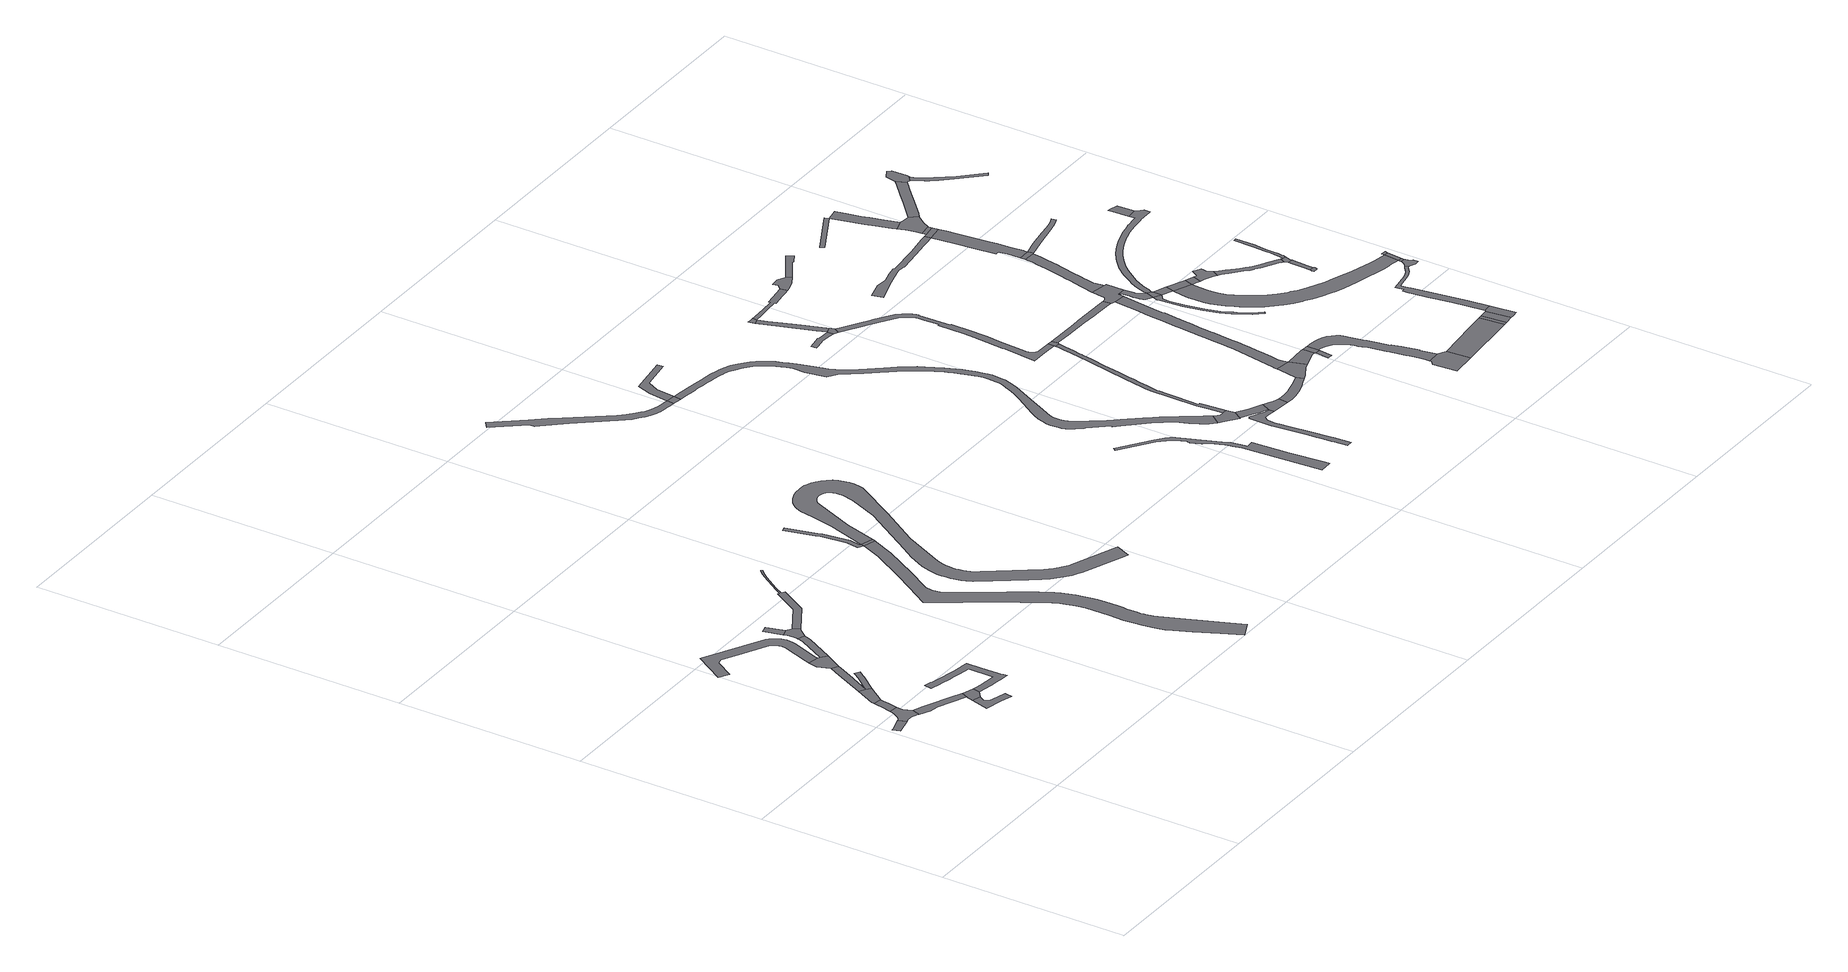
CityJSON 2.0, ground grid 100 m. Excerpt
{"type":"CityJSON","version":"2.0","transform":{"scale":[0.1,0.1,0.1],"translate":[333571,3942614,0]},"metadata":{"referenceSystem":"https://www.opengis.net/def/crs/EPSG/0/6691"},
"CityObjects":{
"road1":{"type":"Road","attributes":{"RoadStructureAttribute.sectionType":"1"},"geometry":[{"type":"MultiSurface","lod":"1","boundaries":[[[0,1,2,3,4,5,6]]]}]},
"road2":{"type":"Road","geometry":[{"type":"MultiSurface","lod":"1","boundaries":[[[7,8,9,10,11,12,13,14,15,1,0,16,17,18,19,20,21,22,23]]]}]},
"road3":{"type":"Road","attributes":{"RoadStructureAttribute.sectionType":"1"},"geometry":[{"type":"MultiSurface","lod":"1","boundaries":[[[24,25,26,10,9,27,28,29,30]]]}]},
"road4":{"type":"Road","geometry":[{"type":"MultiSurface","lod":"1","boundaries":[[[31,32,24,30,33,34]]]}]},
"road5":{"type":"Road","attributes":{"RoadStructureAttribute.sectionType":"1"},"geometry":[{"type":"MultiSurface","lod":"1","boundaries":[[[35,36,37,38,39,40,41,42,7,23]]]}]},
"road6":{"type":"Road","attributes":{"RoadStructureAttribute.sectionType":"1"},"geometry":[{"type":"MultiSurface","lod":"1","boundaries":[[[43,44,45,46,47,48,49,50,51]]]}]},
"road7":{"type":"Road","attributes":{"RoadStructureAttribute.sectionType":"1"},"geometry":[{"type":"MultiSurface","lod":"1","boundaries":[[[34,52,53,54,55,56,57,58,59,60,61,31]]]}]},
"road8":{"type":"Road","geometry":[{"type":"MultiSurface","lod":"1","boundaries":[[[33,62,63,64,65,66,67,34]]]}]},
"road9":{"type":"Road","geometry":[{"type":"MultiSurface","lod":"1","boundaries":[[[37,51,50,68,69,70,71,38]]]}]},
"road10":{"type":"Road","attributes":{"RoadStructureAttribute.sectionType":"1"},"geometry":[{"type":"MultiSurface","lod":"1","boundaries":[[[72,73,74,75,76,77,78,79,80,81,82,83,84,85,86,87,88,89,90,91,92,93,94,95,96,97,98,99,100,101,102,103,104,105,106]]]}]},
"road11":{"type":"Road","geometry":[{"type":"MultiSurface","lod":"1","boundaries":[[[56,107,108,89,88,109,57]]]}]},
"road12":{"type":"Road","attributes":{"RoadStructureAttribute.sectionType":"1"},"geometry":[{"type":"MultiSurface","lod":"1","boundaries":[[[110,111,112,113,114,115,116,117,118,119,120,121,122,123,124,125,126,127,128,129,130,131,132,133,134,135,136,137,138,139,140,69,68]]]}]},
"road13":{"type":"Road","attributes":{"RoadStructureAttribute.sectionType":"1"},"geometry":[{"type":"MultiSurface","lod":"1","boundaries":[[[107,141,142,143,144,145,146,147,148,149,150,108]]]}]},
"road14":{"type":"Road","geometry":[{"type":"MultiSurface","lod":"1","boundaries":[[[151,152,153,154]]]}]},
"road15":{"type":"Road","geometry":[{"type":"MultiSurface","lod":"1","boundaries":[[[155,154,153,156,157,158,159,160,161,162,146,145,163,164]]]}]},
"road16":{"type":"Road","attributes":{"RoadStructureAttribute.sectionType":"1"},"geometry":[{"type":"MultiSurface","lod":"1","boundaries":[[[165,166,167,168,169,170,171,172,173,174,175,176,177,178,179,180,181,182,183,155,164]]]}]},
"road17":{"type":"Road","attributes":{"RoadStructureAttribute.sectionType":"1"},"geometry":[{"type":"MultiSurface","lod":"1","boundaries":[[[184,185,186,187,188,189,190,191,192,193,194,195,196,197,198,199,200,201,202,203,204,205,206,207,208,209,210,211,212,213,214,215,216,217,218,219,220,221,222,223,224,225,226,227,228,229,230,231,232,233,234,235,236,237,238,239,240,241,242,243,244,245,246,247,248,249,250,251,252,253,254,255,256,257,258,259,260,261,262,263,264,265,266,267,268,269]]]}]},
"road18":{"type":"Road","attributes":{"RoadStructureAttribute.sectionType":"1"},"geometry":[{"type":"MultiSurface","lod":"1","boundaries":[[[270,271,272,273,274,275,276,277,278,279,280,281,282]]]}]},
"road19":{"type":"Road","geometry":[{"type":"MultiSurface","lod":"1","boundaries":[[[281,242,241,283,282]]]}]},
"road20":{"type":"Road","attributes":{"RoadStructureAttribute.sectionType":"1"},"geometry":[{"type":"MultiSurface","lod":"1","boundaries":[[[283,284,285,286,287,288,289,290,291,292,293,294,295,296,297,298,299,300,301,302,303,304,305,306,307,308,309,310,311,312,313,314,315,316,317,318,319,320,321,322,323,324,325,326,327,328,329,330,331,332,333,334,335,336,337,338,339,340,341,342,343,344,345,346,347,348,349,350,351,352,353,354,355,356,357,358,359,360,361,362,363,364,365,366,367,368,369,370,371,372,373,374,375,376,377,378,379,380,381,382,383,384,385,386,387,388,389,390,391,392,393,394,395,282]]]}]},
"road21":{"type":"Road","attributes":{"RoadStructureAttribute.sectionType":"1"},"geometry":[{"type":"MultiSurface","lod":"1","boundaries":[[[396,397,398,399,400,401,402,403,404,405,406,407,408,409,410,411,412,413,414,415,416,417,418,419,420,421,422,423,424,425,426,427,428,429,430,431]]]}]},
"road22":{"type":"Road","geometry":[{"type":"MultiSurface","lod":"1","boundaries":[[[413,432,433,414]]]}]},
"road23":{"type":"Road","attributes":{"RoadStructureAttribute.sectionType":"1"},"geometry":[{"type":"MultiSurface","lod":"1","boundaries":[[[433,434,435,436,437,438,439,414]]]}]},
"road24":{"type":"Road","attributes":{"RoadStructureAttribute.sectionType":"1"},"geometry":[{"type":"MultiSurface","lod":"1","boundaries":[[[440,441,442,443,444,445,446,447,448,449,450,451,452,453,454,455,456,457,458,459,460,461,462,463,464,465,466,467,468,469,470,471,472,473,474,475]]]}]},
"road25":{"type":"Road","attributes":{"RoadStructureAttribute.sectionType":"1"},"geometry":[{"type":"MultiSurface","lod":"1","boundaries":[[[432,476,477,478,479,480,481,482,483,484,485,486,487,488,489,490,491,492,493,494,495,496,497,498,499,500,501,502,503,504,505,506,507,508,509,510,511,512,513,514,515,516,517,518,519,520,521,522,523,524,525,526,527,528,529,530,531,532,533,534,535,536,537,538,539,540,541,542,543,544,545,546,547,548,549,550,551,552,553,554,555,556,557,558,559,560,561,562,563,564,565,566,567,568,569,570,571,572,573,574,575,576,577,578,579,580,581,582,583,584,585,586,587,588,589,590,591,592,593,594,595,596,597,598,599,600,601,602,603,604,605,606,607,608,609,610,611,612,613,614,615,616,617,618,619,620,621,622,623,624,625,626,627,628,629,630,631,632,633,634,635,636,637,638,639,640,641,642,433]]]}]},
"road26":{"type":"Road","geometry":[{"type":"MultiSurface","lod":"1","boundaries":[[[643,644,645,565,564,646,647,648,649,650,651]]]}]},
"road27":{"type":"Road","attributes":{"RoadStructureAttribute.sectionType":"1"},"geometry":[{"type":"MultiSurface","lod":"1","boundaries":[[[652,653,654,655,656,657,658,659,660,661,662,663,664,665,666,667,668,669,670,671,672,673,674,675,676,677]]]}]},
"road28":{"type":"Road","attributes":{"RoadStructureAttribute.sectionType":"1"},"geometry":[{"type":"MultiSurface","lod":"1","boundaries":[[[678,679,650,649,680,681,682,683,684,685,686]]]}]},
"road29":{"type":"Road","geometry":[{"type":"MultiSurface","lod":"1","boundaries":[[[663,662,687,688,689,690,691,692,693,694,678,686]]]}]},
"road30":{"type":"Road","attributes":{"RoadStructureAttribute.sectionType":"1"},"geometry":[{"type":"MultiSurface","lod":"1","boundaries":[[[695,696,697,698,699,700,701,702,703,704,705]]]}]},
"road31":{"type":"Road","attributes":{"RoadStructureAttribute.sectionType":"1"},"geometry":[{"type":"MultiSurface","lod":"1","boundaries":[[[706,707,708,709,710,711,712,713,714,715,716,717,718,719,720,721,722,723,724,725,726,727,728,729,730,731,732,733,734,735,736,737,738,739,740,741,742,743,744,643,651]]]}]},
"road32":{"type":"Road","geometry":[{"type":"MultiSurface","lod":"1","boundaries":[[[745,746,747,748,749,750]]]}]},
"road33":{"type":"Road","geometry":[{"type":"MultiSurface","lod":"1","boundaries":[[[751,752,695,705,753,754,755,756]]]}]},
"road34":{"type":"Road","attributes":{"RoadStructureAttribute.sectionType":"1"},"geometry":[{"type":"MultiSurface","lod":"1","boundaries":[[[689,757,758,759,760,761,762,763,764,765,766,767,768,769,770,771,772,773,774,775,690]]]}]},
"road35":{"type":"Road","attributes":{"RoadStructureAttribute.sectionType":"1"},"geometry":[{"type":"MultiSurface","lod":"1","boundaries":[[[753,776,777,778,779,780,781,782,783,784,785,786,787,788,789,790,791,792,793,794,795,796,797,798,799,800,801,802,803,804,805,806,807,808,809,810,811,812,813,814,815,816,817,818,819,820,821,822,823,824,825,826,827,828,829,830,754]]]}]},
"road36":{"type":"Road","attributes":{"RoadStructureAttribute.sectionType":"1"},"geometry":[{"type":"MultiSurface","lod":"1","boundaries":[[[831,832,833,834,835,836,750,749,748,837,838,751,756,839,840,841,842,843,844,749,845,846,847,848,849,850,851,852,853]]]}]},
"road37":{"type":"Road","geometry":[{"type":"MultiSurface","lod":"1","boundaries":[[[728,854,855,856,857,858,799,798,859,729]]]}]},
"road38":{"type":"Road","geometry":[{"type":"MultiSurface","lod":"1","boundaries":[[[860,861,862,765,764,863,864,865,866]]]}]},
"road39":{"type":"Road","attributes":{"RoadStructureAttribute.sectionType":"1"},"geometry":[{"type":"MultiSurface","lod":"1","boundaries":[[[867,868,869,870,871,872,873,860,866]]]}]},
"road40":{"type":"Road","geometry":[{"type":"MultiSurface","lod":"1","boundaries":[[[874,875,876,877,878,879,880,831,853]]]}]},
"road41":{"type":"Road","attributes":{"RoadStructureAttribute.sectionType":"1"},"geometry":[{"type":"MultiSurface","lod":"1","boundaries":[[[881,882,883,884,858,857,885,886,887,888,889,890,891,892,893]]]}]},
"road42":{"type":"Road","geometry":[{"type":"MultiSurface","lod":"1","boundaries":[[[894,895,896,897,898,899]]]}]},
"road43":{"type":"Road","geometry":[{"type":"MultiSurface","lod":"1","boundaries":[[[900,901,902,871,870,899,898,903]]]}]},
"road44":{"type":"Road","attributes":{"RoadStructureAttribute.sectionType":"1"},"geometry":[{"type":"MultiSurface","lod":"1","boundaries":[[[904,905,906,907,908,909,910,911,912,913,914,915,916,917,918,919,920,921,922,923,924,925,861,860,926,927,928,929,930,931,932,933,934,935,936,937,938,939,940,941,942,943,944,945,946,947,948,949,950,951,952,953,954,955,956,957]]]}]},
"road45":{"type":"Road","attributes":{"RoadStructureAttribute.sectionType":"1"},"geometry":[{"type":"MultiSurface","lod":"1","boundaries":[[[958,959,960,961,962,963,964,965,966,967,968,969,970,971,972,973,974,975,976,977,978,979,980,981,982,983,900,903,984,985,986,987,988,989,990,991,992,993,994,995,996,997,998,999,1000,1001,1002,1003,1004,1005]]]}]},
"road46":{"type":"Road","geometry":[{"type":"MultiSurface","lod":"1","boundaries":[[[1006,1007,1008,958,1005,1009,1010]]]}]},
"road47":{"type":"Road","attributes":{"RoadStructureAttribute.sectionType":"1"},"geometry":[{"type":"MultiSurface","lod":"1","boundaries":[[[1011,1012,1013,1014,1015,1016,877,876]]]}]},
"road48":{"type":"Road","attributes":{"RoadStructureAttribute.sectionType":"1"},"geometry":[{"type":"MultiSurface","lod":"1","boundaries":[[[1017,1018,1019,1020,1021,1022,1023,1024,1025,1026,1027,1028,1029,1030,1031,1032,1033,1034,1035,1036,1037]]]}]},
"road49":{"type":"Road","geometry":[{"type":"MultiSurface","lod":"1","boundaries":[[[1038,1039,1040,1041,1042,1043,1044,1045,1046,1047,1048,1049,1050,1051,893,892,904,957]]]}]},
"road50":{"type":"Road","attributes":{"RoadStructureAttribute.sectionType":"1"},"geometry":[{"type":"MultiSurface","lod":"1","boundaries":[[[1052,1053,1054,1055,1056,1057,1058,1059,1060,1061,1062,1063,1064,1065,1066,1067,1068,1069,1070,1071]]]}]},
"road51":{"type":"Road","attributes":{"RoadStructureAttribute.sectionType":"1"},"geometry":[{"type":"MultiSurface","lod":"1","boundaries":[[[1072,1073,1074,1075,1076,1077,1042,1041,1078,1079,1080,1081,1082,1083,1084,1085,1086,1087,1088,1052]]]}]},
"road52":{"type":"Road","geometry":[{"type":"MultiSurface","lod":"1","boundaries":[[[1089,1072,1052,1071]]]}]},
"road53":{"type":"Road","attributes":{"function":"2","RoadStructureAttribute.sectionType":"1"},"geometry":[{"type":"MultiSurface","lod":"1","boundaries":[[[1090,1091,1008,1007,1092]]]}]},
"road54":{"type":"Road","attributes":{"RoadStructureAttribute.sectionType":"7"},"geometry":[{"type":"MultiSurface","lod":"1","boundaries":[[[1093,1094,1095,1096,1089,1071]]]}]},
"road55":{"type":"Road","attributes":{"RoadStructureAttribute.sectionType":"1"},"geometry":[{"type":"MultiSurface","lod":"1","boundaries":[[[1097,1098,1099,1100,1101,1102,1103,1104,1105,1106,1107,1108,1109,1110,1111,1112,1113,1114,1115,1116,1117,1118,1119,1120,1045,1044]]]}]},
"road56":{"type":"Road","geometry":[{"type":"MultiSurface","lod":"1","boundaries":[[[1094,1093,1121,1122]]]}]},
"road57":{"type":"Road","attributes":{"RoadStructureAttribute.sectionType":"7"},"geometry":[{"type":"MultiSurface","lod":"1","boundaries":[[[1121,1123,1124,1125,1122]]]}]},
"road58":{"type":"Road","attributes":{"RoadStructureAttribute.sectionType":"1"},"geometry":[{"type":"MultiSurface","lod":"1","boundaries":[[[1126,1127,1128,1129,1130,1131,1132,1133,1134,1135,1136,1133,1137,1138,1139,1140,1141]]]}]},
"road59":{"type":"Road","geometry":[{"type":"MultiSurface","lod":"1","boundaries":[[[1142,1143,1109,1108,1144]]]}]},
"road60":{"type":"Road","geometry":[{"type":"MultiSurface","lod":"1","boundaries":[[[1145,1090,1092,1146]]]}]},
"road61":{"type":"Road","attributes":{"RoadStructureAttribute.sectionType":"1"},"geometry":[{"type":"MultiSurface","lod":"1","boundaries":[[[1142,1147,1148,1149,1150,1151,1152,1153,1154,1155,1156,1157,1037,1158,1159,1160,1161,1162,1163,1164,1143]]]}]},
"road62":{"type":"Road","attributes":{"function":"2","RoadStructureAttribute.sectionType":"1"},"geometry":[{"type":"MultiSurface","lod":"1","boundaries":[[[1165,1166,1167,1145,1146]]]}]},
"road63":{"type":"Road","geometry":[{"type":"MultiSurface","lod":"1","boundaries":[[[1168,1169,1170,1171,1172,1173,1174,1175,1176,1177,1178,1179,1180,1181,1182,1183,1125,1124]]]}]},
"road64":{"type":"Road","geometry":[{"type":"MultiSurface","lod":"1","boundaries":[[[1157,1184,1185,1017,1037]]]}]},
"road65":{"type":"Road","attributes":{"RoadStructureAttribute.sectionType":"1"},"geometry":[{"type":"MultiSurface","lod":"1","boundaries":[[[1186,1185,1184,1187]]]}]},
"road66":{"type":"Road","geometry":[{"type":"MultiSurface","lod":"1","boundaries":[[[1188,1189,1190,1191,1192,1166,1165]]]}]},
"road67":{"type":"Road","geometry":[{"type":"MultiSurface","lod":"1","boundaries":[[[1193,1194,1195,1196,1186,1187,1197,1198,1199,1200,1201,1202,1126,1141]]]}]},
"road68":{"type":"Road","attributes":{"function":"1","RoadStructureAttribute.sectionType":"1"},"geometry":[{"type":"MultiSurface","lod":"1","boundaries":[[[1203,1204,1205,1206,1207,1208,1209,1210,1211,1212,1213,1214,1215,1216,1217,1218,1219,1220,1221,1222,1223,1224,1225,1226,1227,1228,1229,1121,1093,1230,1231,1232,1233,1234,1235,1236,1237,1238,1239,1240,1241,1242,1243,1244,1245,1246,1247,1248,1249,1250,1251,1252,1253,1254,1255,1256,1257,1258,1259,1260,1261,1262,1263]]]}]},
"road69":{"type":"Road","attributes":{"RoadStructureAttribute.sectionType":"1"},"geometry":[{"type":"MultiSurface","lod":"1","boundaries":[[[1172,1264,1265,1266,1267,1268,1269,1270,1271,1272,1273,1274,1275,1276,1277,1278,1279,1280,1281,1282,1283,1284,1285,1173]]]}]},
"road70":{"type":"Road","attributes":{"RoadStructureAttribute.sectionType":"1"},"geometry":[{"type":"MultiSurface","lod":"1","boundaries":[[[1286,1287,1288,1289,1290,1291,1292,1293,1294,1295,1296,1297,1298,1299,1300,1301,1302,1303,1304,1305,1306,1307,1308,1309,1310,1311,1312,1313,1314,1315,1072,1089,1316,1317,1318,1319,1320,1321,1322,1323,1324,1325,1326,1327,1328,1329,1330,1331,1332,1333,1334,1335,1336,1337,1338,1339,1340,1341,1342,1343,1344,1345,1346,1347,1348]]]}]},
"road71":{"type":"Road","attributes":{"RoadStructureAttribute.sectionType":"1"},"geometry":[{"type":"MultiSurface","lod":"1","boundaries":[[[1349,1350,1351,1352,1353,1354,1355,1356,1357,1358,1359,1360,1142,1144]]]}]},
"road72":{"type":"Road","attributes":{"RoadStructureAttribute.sectionType":"1"},"geometry":[{"type":"MultiSurface","lod":"1","boundaries":[[[1361,1362,1363,1364,1365,1366,1367,1368,1369,1370,1371,1372,1373,1374,1375,1376,1377,1192,1191,1378,1379,1380,1381,1382,1383,1384,1385,1386,1387,1388,1389,1390,1391,1392,1393,1394,1395,1396,1397]]]}]},
"road73":{"type":"Road","geometry":[{"type":"MultiSurface","lod":"1","boundaries":[[[1398,1399,1400,1401,1402,1403,1404]]]}]},
"road74":{"type":"Road","attributes":{"RoadStructureAttribute.sectionType":"1"},"geometry":[{"type":"MultiSurface","lod":"1","boundaries":[[[1405,1406,1399,1398,1407,1408,1409,1410,1411,1412]]]}]},
"road75":{"type":"Road","geometry":[{"type":"MultiSurface","lod":"1","boundaries":[[[1275,1274,1413,1414,1412,1411,1415,1416,1417,1418,1419]]]}]},
"road76":{"type":"Road","attributes":{"RoadStructureAttribute.sectionType":"1"},"geometry":[{"type":"MultiSurface","lod":"1","boundaries":[[[1420,1421,1422,1423,1424,1425,1426,1427,1428,1429,1430,1201,1200]]]}]},
"road77":{"type":"Road","attributes":{"RoadStructureAttribute.sectionType":"1"},"geometry":[{"type":"MultiSurface","lod":"1","boundaries":[[[1418,1431,1432,1433,1434,1435,1436,1437,1438,1439,1440,1441,1442,1443,1444,1445,1446,1447,1419]]]}]},
"road78":{"type":"Road","geometry":[{"type":"MultiSurface","lod":"1","boundaries":[[[1448,1449,1450,1451,1361,1397,1452,1453,1454,1455,1456,1457,1458,1459,1460,1461,1462,1463,1464,1465,1466]]]}]},
"road79":{"type":"Road","attributes":{"RoadStructureAttribute.sectionType":"6"},"geometry":[{"type":"MultiSurface","lod":"1","boundaries":[[[1465,1467,1468,1262,1469,1466]]]}]},
"road80":{"type":"Road","geometry":[{"type":"MultiSurface","lod":"1","boundaries":[[[1262,1468,1470,1263]]]}]},
"road81":{"type":"Road","attributes":{"RoadStructureAttribute.sectionType":"6"},"geometry":[{"type":"MultiSurface","lod":"1","boundaries":[[[1471,1472,1473,1263,1470,1474,1475]]]}]},
"road82":{"type":"Road","geometry":[{"type":"MultiSurface","lod":"1","boundaries":[[[1287,1476,1477,1478,1479,1288]]]}]},
"road83":{"type":"Road","geometry":[{"type":"MultiSurface","lod":"1","boundaries":[[[1480,1481,1482,1483,1484,1485,1427,1426,1486,1487,1488,1489]]]}]},
"road84":{"type":"Road","attributes":{"RoadStructureAttribute.sectionType":"1"},"geometry":[{"type":"MultiSurface","lod":"1","boundaries":[[[1490,1491,1492,1493,1494,1495,1496,1497,1498,1499,1500,1501,1502,1503,1480,1489]]]}]}
},
"vertices":[
[128,910,0],[112,950,0],[86,944,0],[80,942,0],[34,928,0],[26,926,0],[37,886,0],
[228,941,0],[208,988,0],[210,1018,0],[165,1025,0],[156,1002,0],[147,984,0],[137,970,0],[128,959,0],[118,953,0],[137,912,0],[145,913,0],[157,914,0],[168,914,0],[179,911,0],[197,905,0],[208,898,0],[213,896,0],
[186,1129,0],[179,1095,0],[177,1086,0],[214,1043,0],[220,1069,0],[228,1106,0],[231,1119,0],
[238,1247,0],[189,1142,0],[297,1211,0],[274,1229,0],
[268,867,0],[317,859,0],[467,794,0],[483,831,0],[427,856,0],[413,862,0],[329,899,0],[283,918,0],
[427,658,0],[520,637,0],[582,618,0],[592,660,0],[542,672,0],[496,686,0],[482,710,0],[498,741,0],[455,754,0],
[308,1296,0],[343,1365,0],[350,1380,0],[368,1415,0],[386,1451,0],[351,1469,0],[332,1433,0],[331,1431,0],[307,1383,0],[272,1314,0],
[367,1298,0],[376,1310,0],[395,1336,0],[371,1354,0],[364,1344,0],[343,1316,0],
[536,768,0],[546,808,0],[529,812,0],[499,824,0],
[112,1938,0],[141,1946,0],[246,1890,0],[376,1821,0],[382,1816,0],[386,1811,0],[390,1805,0],[394,1799,0],[396,1792,0],[398,1785,0],[399,1778,0],[400,1771,0],[399,1764,0],[398,1757,0],[396,1750,0],[343,1606,0],[338,1585,0],[397,1572,0],[400,1589,0],[453,1731,0],[456,1743,0],[459,1757,0],[460,1770,0],[459,1784,0],[457,1798,0],[453,1811,0],[448,1824,0],[442,1836,0],[434,1848,0],[425,1858,0],[411,1870,0],[109,2031,0],[101,2035,0],[0,1872,0],[51,1841,0],
[441,1543,0],[407,1565,0],[327,1535,0],
[579,761,0],[581,761,0],[615,754,0],[658,749,0],[701,743,0],[734,741,0],[734,763,0],[728,767,0],[728,792,0],[727,882,0],[729,960,0],[697,964,0],[672,967,0],[639,973,0],[598,980,0],[561,988,0],[498,1003,0],[488,1006,0],[450,1015,0],[443,975,0],[505,961,0],[515,959,0],[560,948,0],[589,943,0],[629,935,0],[689,924,0],[689,788,0],[636,794,0],[594,799,0],[563,804,0],[558,805,0],
[524,1694,0],[528,1706,0],[532,1717,0],[535,1728,0],[536,1734,0],[497,1747,0],[496,1737,0],[493,1728,0],[490,1720,0],[487,1711,0],
[507,1931,0],[469,1921,0],[493,1824,0],[532,1834,0],
[562,1819,0],[497,1811,0],[498,1802,0],[499,1793,0],[500,1784,0],[500,1774,0],[500,1765,0],[499,1756,0],[575,1780,0],[583,1784,0],
[744,1880,0],[831,2026,0],[813,2037,0],[840,2084,0],[859,2114,0],[878,2143,0],[899,2172,0],[924,2204,0],[944,2222,0],[938,2229,0],[927,2219,0],[913,2202,0],[900,2186,0],[876,2152,0],[847,2110,0],[825,2073,0],[806,2041,0],[796,2047,0],[714,1910,0],
[1730,45,0],[1698,121,0],[1567,437,0],[1565,444,0],[1563,450,0],[1561,457,0],[1559,463,0],[1558,470,0],[1556,477,0],[1555,484,0],[1554,490,0],[1553,497,0],[1552,504,0],[1552,511,0],[1551,521,0],[1550,541,0],[1550,560,0],[1550,579,0],[1551,599,0],[1552,618,0],[1554,652,0],[1555,688,0],[1554,724,0],[1551,760,0],[1546,796,0],[1539,831,0],[1531,866,0],[1521,901,0],[1509,935,0],[1497,964,0],[1488,979,0],[1482,991,0],[1475,1003,0],[1468,1015,0],[1461,1027,0],[1454,1039,0],[1447,1051,0],[1441,1063,0],[1434,1075,0],[1427,1086,0],[1419,1100,0],[1384,1152,0],[1230,1386,0],[1224,1397,0],[1219,1407,0],[1215,1417,0],[1213,1428,0],[1211,1439,0],[1210,1451,0],[1211,1462,0],[1212,1473,0],[1215,1484,0],[1218,1495,0],[1222,1504,0],[1297,1627,0],[1398,1802,0],[1449,1915,0],[1451,1921,0],[1386,1942,0],[1338,1833,0],[1239,1661,0],[1177,1560,0],[1095,1431,0],[1194,1276,0],[1253,1187,0],[1337,1048,0],[1365,1003,0],[1396,950,0],[1411,920,0],[1426,886,0],[1436,857,0],[1445,825,0],[1451,799,0],[1456,763,0],[1457,719,0],[1456,631,0],[1454,553,0],[1457,499,0],[1461,459,0],[1471,405,0],[1476,380,0],[1484,342,0],[1486,336,0],[1537,223,0],[1592,105,0],[1641,1,0],
[1382,1963,0],[1392,2023,0],[1375,2166,0],[1365,2189,0],[1329,2346,0],[1305,2341,0],[1341,2181,0],[1351,2159,0],[1367,2023,0],[1357,1961,0],[1358,1956,0],[1383,1943,0],[1391,1960,0],
[1456,1939,0],
[1509,2110,0],[1598,2322,0],[1606,2338,0],[1618,2351,0],[1633,2361,0],[1650,2366,0],[1667,2367,0],[1685,2363,0],[1700,2354,0],[1713,2342,0],[1722,2326,0],[1727,2309,0],[1726,2292,0],[1725,2281,0],[1724,2267,0],[1721,2253,0],[1718,2238,0],[1714,2224,0],[1710,2211,0],[1647,2057,0],[1500,1829,0],[1493,1815,0],[1414,1698,0],[1372,1613,0],[1363,1587,0],[1356,1563,0],[1351,1539,0],[1348,1514,0],[1347,1489,0],[1348,1464,0],[1350,1440,0],[1355,1415,0],[1361,1391,0],[1369,1367,0],[1381,1338,0],[1435,1263,0],[1533,1127,0],[1569,1078,0],[1581,1061,0],[1594,1047,0],[1605,1035,0],[1616,1025,0],[1628,1014,0],[1640,1004,0],[1652,995,0],[1664,986,0],[1677,977,0],[1690,969,0],[1704,961,0],[1721,951,0],[1954,864,0],[1974,857,0],[2011,937,0],[1758,1031,0],[1747,1037,0],[1736,1044,0],[1725,1051,0],[1715,1058,0],[1705,1065,0],[1695,1073,0],[1685,1081,0],[1676,1089,0],[1667,1098,0],[1658,1107,0],[1650,1116,0],[1477,1356,0],[1458,1381,0],[1451,1398,0],[1445,1416,0],[1441,1434,0],[1438,1452,0],[1436,1470,0],[1435,1488,0],[1436,1507,0],[1438,1525,0],[1442,1543,0],[1447,1561,0],[1453,1578,0],[1559,1796,0],[1699,2012,0],[1710,2030,0],[1817,2202,0],[1832,2233,0],[1839,2258,0],[1843,2286,0],[1843,2313,0],[1838,2341,0],[1831,2367,0],[1820,2390,0],[1803,2413,0],[1784,2431,0],[1764,2448,0],[1744,2461,0],[1725,2469,0],[1707,2475,0],[1690,2476,0],[1675,2479,0],[1632,2476,0],[1617,2471,0],[1602,2467,0],[1588,2462,0],[1574,2455,0],[1561,2447,0],[1548,2438,0],[1537,2428,0],[1526,2417,0],[1517,2404,0],[1509,2391,0],[1502,2377,0],[1497,2363,0],[1481,2280,0],[1455,2165,0],
[1494,3856,0],[1496,3829,0],[1512,3812,0],[1605,3710,0],[1722,3560,0],[1748,3529,0],[1772,3504,0],[1794,3479,0],[1818,3460,0],[1845,3440,0],[1869,3425,0],[1901,3412,0],[1928,3405,0],[1940,3403,0],[1946,3402,0],[1977,3398,0],[1993,3396,0],[2020,3393,0],[2024,3433,0],[2016,3434,0],[1978,3438,0],[1959,3441,0],[1937,3446,0],[1908,3456,0],[1881,3471,0],[1871,3479,0],[1850,3495,0],[1818,3525,0],[1787,3558,0],[1757,3597,0],[1599,3802,0],[1590,3813,0],[1589,3814,0],[1529,3883,0],[1404,4042,0],[1369,4014,0],
[2069,3387,0],[2076,3426,0],
[2087,3529,0],[2120,3593,0],[2284,3618,0],[2279,3648,0],[2065,3616,0],[2038,3539,0],
[3187,538,0],[3170,724,0],[3157,921,0],[3119,919,0],[3118,936,0],[3103,1005,0],[3102,1008,0],[3097,1023,0],[3005,1248,0],[3000,1257,0],[2992,1269,0],[2983,1278,0],[2975,1286,0],[2933,1319,0],[2768,1438,0],[2756,1422,0],[2921,1303,0],[2958,1268,0],[2970,1252,0],[2981,1235,0],[3003,1182,0],[3003,1179,0],[3003,1175,0],[2999,1165,0],[3020,1113,0],[3023,1108,0],[3035,1096,0],[3039,1091,0],[3043,1084,0],[3072,1014,0],[3076,1002,0],[3081,979,0],[3091,932,0],[3105,720,0],[3120,510,0],[3190,512,0],
[2113,3382,0],[2164,3376,0],[2201,3372,0],[2229,3368,0],[2269,3363,0],[2289,3360,0],[2318,3356,0],[2349,3350,0],[2374,3342,0],[2379,3341,0],[2406,3331,0],[2436,3315,0],[2461,3299,0],[2481,3284,0],[2503,3264,0],[2521,3244,0],[2539,3223,0],[2550,3204,0],[2558,3187,0],[2564,3172,0],[2569,3160,0],[2573,3149,0],[2577,3138,0],[2592,3096,0],[2587,3030,0],[2607,2921,0],[2654,2890,0],[2729,2793,0],[2776,2734,0],[2803,2701,0],[2826,2673,0],[2842,2651,0],[2855,2632,0],[2882,2589,0],[2905,2551,0],[2921,2522,0],[2934,2497,0],[2947,2466,0],[2958,2438,0],[2967,2408,0],[2978,2374,0],[2985,2343,0],[2989,2324,0],[2993,2299,0],[2994,2290,0],[2995,2275,0],[2995,2252,0],[2993,2229,0],[2990,2211,0],[2983,2187,0],[2974,2164,0],[2963,2138,0],[2946,2104,0],[2921,2063,0],[2919,2059,0],[2889,2012,0],[2863,1973,0],[2843,1941,0],[2824,1912,0],[2809,1882,0],[2798,1850,0],[2791,1823,0],[2789,1800,0],[2789,1778,0],[2791,1757,0],[2794,1742,0],[2800,1722,0],[2811,1702,0],[2822,1685,0],[2838,1666,0],[2850,1654,0],[2858,1649,0],[2936,1554,0],[2932,1551,0],[2960,1522,0],[3010,1468,0],[3044,1433,0],[3077,1395,0],[3094,1372,0],[3118,1335,0],[3133,1305,0],[3141,1285,0],[3151,1264,0],[3162,1241,0],[3174,1220,0],[3184,1200,0],[3198,1182,0],[3226,1155,0],[3227,1153,0],[3269,1207,0],[3265,1211,0],[3244,1241,0],[3220,1275,0],[3179,1333,0],[3142,1386,0],[3126,1410,0],[3108,1436,0],[3078,1470,0],[3031,1528,0],[2971,1601,0],[2919,1667,0],[2891,1704,0],[2881,1718,0],[2873,1734,0],[2866,1753,0],[2861,1772,0],[2859,1785,0],[2858,1805,0],[2859,1829,0],[2862,1842,0],[2867,1856,0],[2876,1876,0],[2893,1909,0],[2929,1981,0],[2988,2095,0],[3000,2120,0],[3010,2146,0],[3020,2174,0],[3028,2202,0],[3031,2228,0],[3033,2250,0],[3034,2272,0],[3034,2278,0],[3032,2300,0],[3027,2329,0],[3020,2362,0],[3011,2394,0],[3003,2422,0],[2993,2453,0],[2972,2503,0],[2952,2544,0],[2931,2584,0],[2921,2600,0],[2913,2615,0],[2901,2633,0],[2886,2655,0],[2861,2689,0],[2821,2739,0],[2746,2830,0],[2710,2878,0],[2698,2898,0],[2685,2924,0],[2673,2953,0],[2667,2980,0],[2659,3012,0],[2647,3055,0],[2633,3103,0],[2622,3140,0],[2611,3169,0],[2599,3198,0],[2584,3228,0],[2580,3235,0],[2571,3250,0],[2553,3276,0],[2534,3296,0],[2513,3316,0],[2489,3335,0],[2457,3355,0],[2422,3371,0],[2392,3380,0],[2381,3383,0],[2340,3392,0],[2313,3397,0],[2273,3403,0],[2229,3408,0],[2176,3415,0],[2099,3424,0],
[3316,1180,0],[3292,1180,0],[3283,1189,0],[3263,1125,0],[3297,1101,0],[3317,1088,0],[3319,1092,0],[3347,1136,0],[3343,1181,0],
[3398,626,0],[3395,649,0],[3387,738,0],[3375,857,0],[3371,894,0],[3369,928,0],[3369,972,0],[3386,993,0],[3418,990,0],[3437,988,0],[3454,986,0],[3456,1015,0],[3429,1019,0],[3348,1057,0],[3341,1049,0],[3336,1050,0],[3336,967,0],[3336,925,0],[3338,901,0],[3355,736,0],[3359,692,0],[3361,668,0],[3366,613,0],[3367,608,0],[3375,530,0],[3407,532,0],
[3480,1066,0],[3413,1099,0],[3351,1072,0],[3384,1055,0],[3414,1038,0],[3432,1030,0],[3443,1025,0],[3453,1022,0],[3457,1021,0],
[3517,981,0],[3558,978,0],[3561,978,0],[3564,1031,0],[3550,1034,0],[3531,1040,0],[3511,1049,0],[3490,1061,0],
[2958,3136,0],[2954,3136,0],[2922,3139,0],[2887,3142,0],[2885,3145,0],[2804,3132,0],[2810,3103,0],[2825,3106,0],[2879,3115,0],[2935,3110,0],[2961,3107,0],
[3334,1287,0],[3332,1321,0],[3321,1320,0],[3324,1442,0],[3325,1500,0],[3326,1540,0],[3327,1554,0],[3332,1585,0],[3339,1618,0],[3347,1661,0],[3354,1696,0],[3361,1734,0],[3369,1772,0],[3372,1790,0],[3379,1830,0],[3388,1880,0],[3404,1959,0],[3416,2021,0],[3417,2025,0],[3419,2038,0],[3426,2073,0],[3438,2136,0],[3443,2166,0],[3418,2168,0],[3415,2151,0],[3409,2119,0],[3401,2077,0],[3380,1964,0],[3352,1821,0],[3322,1669,0],[3316,1636,0],[3311,1606,0],[3306,1573,0],[3305,1540,0],[3306,1497,0],[3306,1423,0],[3305,1362,0],[3304,1320,0],[3310,1257,0],
[2864,3501,0],[2839,3500,0],[2840,3489,0],[2847,3468,0],[2877,3478,0],[2878,3500,0],
[2959,3139,0],[2959,3137,0],[2981,3094,0],[3001,3125,0],[2995,3140,0],[2991,3151,0],
[3594,976,0],[3622,977,0],[3647,981,0],[3681,989,0],[3716,1001,0],[3753,1017,0],[3762,1020,0],[3788,1032,0],[3773,1068,0],[3747,1060,0],[3743,1059,0],[3711,1049,0],[3681,1041,0],[3661,1036,0],[3645,1033,0],[3627,1030,0],[3602,1028,0],[3595,1028,0],[3583,1028,0],
[2999,3083,0],[3091,3028,0],[3115,3013,0],[3161,2985,0],[3244,2930,0],[3260,2917,0],[3267,2906,0],[3279,2887,0],[3288,2870,0],[3290,2859,0],[3291,2845,0],[3293,2814,0],[3296,2734,0],[3286,2734,0],[3288,2589,0],[3285,2534,0],[3270,2368,0],[3269,2354,0],[3252,2180,0],[3315,2180,0],[3340,2180,0],[3355,2179,0],[3415,2177,0],[3416,2210,0],[3349,2212,0],[3340,2213,0],[3335,2214,0],[3324,2217,0],[3315,2222,0],[3309,2231,0],[3305,2241,0],[3304,2250,0],[3303,2261,0],[3305,2283,0],[3305,2290,0],[3313,2392,0],[3319,2452,0],[3322,2488,0],[3324,2512,0],[3327,2578,0],[3326,2689,0],[3322,2690,0],[3316,2862,0],[3318,2863,0],[3317,2875,0],[3310,2894,0],[3297,2917,0],[3287,2934,0],[3273,2948,0],[3264,2959,0],[3246,2971,0],[3169,3020,0],[3156,3029,0],[3109,3057,0],[3023,3111,0],
[3177,3537,0],[3048,3521,0],[3050,3509,0],[2973,3504,0],[2937,3502,0],[2899,3499,0],[2886,3355,0],[2942,3189,0],[2987,3163,0],[2960,3241,0],[2954,3259,0],[2939,3298,0],[2916,3362,0],[2893,3429,0],[2920,3480,0],[2956,3483,0],[2985,3485,0],[3053,3489,0],[3054,3481,0],[3122,3491,0],[3165,3497,0],[3167,3498,0],[3182,3500,0],
[3444,2170,0],[3446,2173,0],[3447,2175,0],[3449,2176,0],[3446,2210,0],[3417,2174,0],
[3875,1172,0],[3793,1184,0],[3789,1161,0],[3813,1043,0],[3878,1079,0],[3892,1083,0],[3902,1087,0],
[3970,1109,0],[3990,1115,0],[4001,1117,0],[4009,1117,0],[4010,1179,0],[3991,1180,0],[3943,1176,0],
[3202,3503,0],[3248,3518,0],[3296,3548,0],[3280,3573,0],[3241,3594,0],[3194,3591,0],[3197,3562,0],
[3879,2203,0],[3856,2202,0],[3674,2206,0],[3633,2207,0],[3454,2177,0],[3538,2174,0],[3670,2170,0],[3751,2168,0],[3805,2166,0],[3839,2165,0],[3870,2162,0],[3888,2160,0],[3884,2203,0],
[4007,1038,0],[4036,1035,0],[4036,1036,0],[4041,1092,0],[4042,1107,0],[4014,1109,0],
[4045,1177,0],[4039,1178,0],[4016,1179,0],[4043,1114,0],
[3912,2154,0],[3905,2093,0],[3898,2031,0],[3891,1977,0],[3885,1927,0],[3881,1886,0],[3877,1849,0],[3872,1795,0],[3869,1767,0],[3866,1732,0],[3863,1694,0],[3861,1678,0],[3859,1658,0],[3856,1627,0],[3853,1596,0],[3845,1499,0],[3843,1486,0],[3841,1467,0],[3838,1446,0],[3819,1333,0],[3796,1205,0],[3796,1201,0],[3872,1189,0],[3871,1191,0],[3870,1202,0],[3869,1212,0],[3869,1223,0],[3869,1232,0],[3875,1269,0],[3881,1310,0],[3888,1361,0],[3894,1403,0],[3899,1446,0],[3900,1454,0],[3902,1474,0],[3905,1501,0],[3909,1538,0],[3912,1574,0],[3914,1594,0],[3916,1617,0],[3917,1629,0],[3920,1665,0],[3924,1696,0],[3930,1742,0],[3934,1788,0],[3938,1815,0],[3938,1819,0],[3943,1862,0],[3945,1888,0],[3947,1903,0],[3947,1909,0],[3950,1947,0],[3965,2081,0],[3973,2146,0],
[4310,628,0],[4293,713,0],[4298,715,0],[4293,742,0],[4290,754,0],[4277,805,0],[4269,839,0],[4265,853,0],[4260,852,0],[4246,922,0],[4237,971,0],[4236,977,0],[4222,1051,0],[4218,1074,0],[4216,1086,0],[4210,1100,0],[4206,1109,0],[4205,1111,0],[4203,1116,0],[4187,1133,0],[4168,1147,0],[4152,1157,0],[4133,1166,0],[4108,1172,0],[4084,1176,0],[4081,1176,0],[4061,1112,0],[4082,1105,0],[4099,1096,0],[4117,1084,0],[4130,1072,0],[4140,1060,0],[4143,1057,0],[4151,1044,0],[4159,1027,0],[4163,1012,0],[4168,993,0],[4172,976,0],[4175,956,0],[4187,930,0],[4197,873,0],[4204,840,0],[4205,833,0],[4221,743,0],[4224,725,0],[4231,677,0],[4235,647,0],[4237,622,0],
[4228,464,0],[4363,475,0],[4352,602,0],[4238,612,0],[4217,592,0],
[3347,3580,0],[3416,3623,0],[3420,3616,0],[3467,3645,0],[3447,3678,0],[3352,3618,0],
[3946,3226,0],[3909,3221,0],[3798,3205,0],[3616,3183,0],[3613,3190,0],[3566,3183,0],[3510,3167,0],[3504,3165,0],[3446,3170,0],[3354,3145,0],[3370,3089,0],[3504,3131,0],[3588,3155,0],[3616,3160,0],[3634,3160,0],[3651,3159,0],[3659,3155,0],[3780,3171,0],[3868,3183,0],[3898,3186,0],[3950,3193,0],
[3978,2182,0],[3980,2181,0],[3982,2181,0],[3985,2178,0],[4027,2179,0],[4025,2275,0],[4014,2276,0],[3928,2289,0],[3928,2288,0],[3922,2248,0],[3919,2225,0],[3918,2214,0],[3906,2207,0],[3895,2204,0],
[4041,2026,0],[4032,1997,0],[4034,1983,0],[4045,1865,0],[4062,1763,0],[4087,1687,0],[4109,1635,0],[4119,1614,0],[4156,1548,0],[4195,1503,0],[4207,1513,0],[4169,1557,0],[4132,1621,0],[4126,1636,0],[4101,1692,0],[4077,1767,0],[4060,1867,0],[4050,1940,0],[4053,1979,0],[4082,2003,0],
[4057,2073,0],[4050,2080,0],[4041,2090,0],[4034,2101,0],[4030,2113,0],[4029,2126,0],[3987,2173,0],[3988,2168,0],[3991,2155,0],[3993,2136,0],[3994,2126,0],[3992,2105,0],[3993,2089,0],[3995,2070,0],[4001,2054,0],[4006,2045,0],[4014,2037,0],
[4081,2054,0],
[4693,638,0],[4592,628,0],[4706,505,0],
[4141,1978,0],[4155,2024,0],[4105,2044,0],[4100,2046,0],
[4004,2334,0],[4012,2370,0],[4016,2392,0],[4020,2410,0],[4035,2477,0],[4041,2504,0],[4048,2538,0],[4055,2567,0],[4061,2594,0],[4070,2636,0],[4076,2675,0],[4081,2712,0],[4016,2714,0],[4016,2703,0],[4013,2676,0],[4007,2640,0],[3999,2592,0],[3998,2587,0],[3985,2527,0],[3973,2475,0],[3972,2473,0],[3960,2425,0],[3958,2418,0],[3958,2415,0],
[4240,1937,0],[4253,1983,0],
[4283,1919,0],[4284,1919,0],[4300,1964,0],
[3994,3392,0],[3981,3436,0],[3972,3469,0],[3953,3538,0],[3944,3577,0],[3928,3650,0],[3917,3706,0],[3849,3692,0],[3838,3712,0],[3598,3586,0],[3609,3566,0],[3862,3634,0],[3890,3522,0],[3904,3469,0],[3928,3393,0],[3934,3373,0],
[4083,2744,0],[4017,2741,0],[4089,2714,0],
[4713,640,0],[4726,507,0],
[4082,2754,0],[4081,2769,0],[4076,2833,0],[4069,2907,0],[4065,2954,0],[4051,3089,0],[4045,3139,0],[4044,3147,0],[4042,3167,0],[4038,3193,0],[4036,3206,0],[3963,3074,0],[3976,2964,0],[3987,2858,0],[4010,2858,0],[4011,2851,0],[4014,2812,0],[4017,2742,0],
[4776,513,0],[4761,645,0],[4714,640,0],
[4301,1913,0],[4302,1916,0],[4332,1903,0],[4355,1891,0],[4370,1881,0],[4391,1916,0],[4384,1927,0],[4381,1938,0],[4379,1949,0],[4379,1961,0],[4380,1967,0],[4381,1976,0],[4342,1998,0],[4337,1989,0],[4320,1960,0],[4315,1957,0],
[4031,3239,0],[3966,3229,0],
[3964,3252,0],[4028,3258,0],
[4795,515,0],[4830,519,0],[4815,647,0],[4814,657,0],[4766,651,0],
[3947,3333,0],[3948,3330,0],[3954,3307,0],[3959,3282,0],[4050,3300,0],[4070,3327,0],[4079,3337,0],[4089,3346,0],[4054,3385,0],[4011,3386,0],
[4906,1327,0],[4876,1333,0],[4844,1341,0],[4829,1345,0],[4779,1360,0],[4724,1375,0],[4679,1390,0],[4637,1405,0],[4593,1422,0],[4544,1442,0],[4503,1462,0],[4457,1489,0],[4429,1510,0],[4418,1518,0],[4380,1552,0],[4347,1586,0],[4321,1618,0],[4305,1641,0],[4299,1649,0],[4281,1681,0],[4260,1719,0],[4245,1755,0],[4237,1792,0],[4232,1822,0],[4231,1851,0],[4233,1880,0],[4235,1912,0],[4139,1971,0],[4131,1925,0],[4126,1884,0],[4126,1843,0],[4128,1802,0],[4134,1769,0],[4142,1734,0],[4154,1697,0],[4172,1658,0],[4183,1638,0],[4196,1614,0],[4221,1575,0],[4246,1539,0],[4275,1506,0],[4307,1474,0],[4346,1442,0],[4384,1416,0],[4396,1409,0],[4428,1389,0],[4475,1365,0],[4512,1347,0],[4545,1332,0],[4587,1319,0],[4625,1307,0],[4666,1296,0],[4682,1291,0],[4740,1277,0],[4789,1266,0],[4840,1255,0],[4875,1249,0],[4896,1248,0],[4930,1242,0],[4940,1240,0],[4950,1322,0],
[4373,1879,0],[4388,1869,0],[4417,1847,0],[4482,1788,0],[4494,1777,0],[4511,1765,0],[4514,1763,0],[4538,1747,0],[4621,1699,0],[4636,1690,0],[4641,1685,0],[4656,1711,0],[4595,1747,0],[4565,1764,0],[4548,1774,0],[4532,1785,0],[4520,1794,0],[4504,1807,0],[4484,1825,0],[4471,1838,0],[4434,1873,0],[4402,1905,0],
[4687,2503,0],[4666,2523,0],[4613,2519,0],[4615,2487,0],[4582,2484,0],[4554,2480,0],[4542,2479,0],[4506,2472,0],[4469,2464,0],[4435,2454,0],[4400,2442,0],[4397,2441,0],[4358,2425,0],[4321,2406,0],[4288,2388,0],[4257,2366,0],[4232,2346,0],[4222,2337,0],[4204,2321,0],[4183,2302,0],[4166,2280,0],[4164,2278,0],[4143,2252,0],[4127,2229,0],[4111,2203,0],[4096,2178,0],[4084,2154,0],[4075,2128,0],[4067,2110,0],[4060,2090,0],[4083,2064,0],[4090,2082,0],[4098,2104,0],[4108,2128,0],[4119,2152,0],[4132,2175,0],[4144,2195,0],[4158,2215,0],[4172,2235,0],[4188,2255,0],[4205,2275,0],[4225,2295,0],[4245,2313,0],[4269,2334,0],[4295,2353,0],[4321,2370,0],[4351,2386,0],[4385,2403,0],[4421,2417,0],[4447,2425,0],[4453,2427,0],[4486,2436,0],[4517,2442,0],[4540,2446,0],[4546,2447,0],[4578,2451,0],[4610,2454,0],[4617,2455,0],[4642,2456,0],[4676,2456,0],[4683,2457,0],[4699,2457,0],[4700,2490,0],
[4203,2739,0],[4270,2752,0],[4325,2764,0],[4358,2772,0],[4388,2783,0],[4403,2790,0],[4396,2813,0],[4380,2806,0],[4352,2796,0],[4316,2789,0],[4264,2781,0],[4161,2763,0],
[4910,1185,0],[4900,1179,0],[4884,1168,0],[4867,1154,0],[4852,1146,0],[4832,1139,0],[4722,1120,0],[4725,1100,0],[4729,1074,0],[4719,1073,0],[4711,1072,0],[4713,1048,0],[4718,1015,0],[4727,941,0],[4731,903,0],[4736,880,0],[4747,820,0],[4798,771,0],[4781,884,0],[4755,1056,0],[4754,1060,0],[4748,1103,0],[4748,1105,0],[4748,1106,0],[4749,1107,0],[4750,1108,0],[4752,1109,0],[4837,1123,0],[4838,1124,0],[4859,1131,0],[4876,1140,0],[4894,1155,0],[4909,1166,0],[4912,1167,0],[4914,1168,0],[4916,1169,0],[4918,1170,0],
[4672,1539,0],[4644,1540,0],[4643,1530,0],[4642,1530,0],[4643,1517,0],[4672,1518,0],[4678,1537,0],
[4649,1647,0],[4646,1580,0],[4672,1543,0],[4673,1570,0],[4674,1600,0],[4677,1655,0],[4678,1661,0],[4650,1663,0],
[4646,1680,0],[4649,1673,0],[4678,1674,0],[4681,1683,0],[4683,1691,0],[4687,1703,0],[4668,1704,0],
[4110,3364,0],[4191,3439,0],[4225,3471,0],[4281,3524,0],[4304,3544,0],[4313,3553,0],[4323,3560,0],[4301,3613,0],[4276,3590,0],[4209,3528,0],[4155,3478,0],
[4690,1717,0],[4690,1723,0],[4693,1747,0],[4695,1776,0],[4697,1809,0],[4701,1853,0],[4702,1880,0],[4703,1924,0],[4702,1987,0],[4684,1985,0],[4684,1879,0],[4683,1848,0],[4680,1808,0],[4678,1779,0],[4676,1753,0],[4672,1724,0],[4671,1716,0],
[4937,1218,0],[4931,1205,0],[4925,1198,0],[4918,1190,0],[4921,1170,0],[4924,1170,0],[4927,1169,0],[4933,1166,0],[4949,1157,0],[4955,1155,0],[4961,1155,0],[4982,1156,0],[4981,1184,0],[4974,1189,0],[4969,1196,0],[4966,1205,0],[4966,1219,0],[4962,1219,0],[4938,1222,0],
[4963,1231,0],[4964,1237,0],[4939,1232,0],
[4974,1319,0],
[4951,1338,0],[4951,1334,0],[4951,1333,0],[4975,1329,0],[4976,1336,0],
[4661,2617,0],[4615,2628,0],[4605,2630,0],[4607,2608,0],
[4371,3583,0],[4373,3597,0],[4375,3679,0],[4364,3687,0],[4355,3695,0],[4312,3671,0],[4327,3562,0],[4332,3563,0],[4337,3562,0],[4341,3560,0],
[4346,3554,0],[4376,3498,0],[4389,3479,0],[4405,3461,0],[4418,3447,0],[4468,3394,0],[4577,3274,0],[4600,3289,0],[4491,3394,0],[4427,3477,0],[4390,3532,0],[4381,3548,0],[4374,3561,0],[4371,3571,0]
]}
